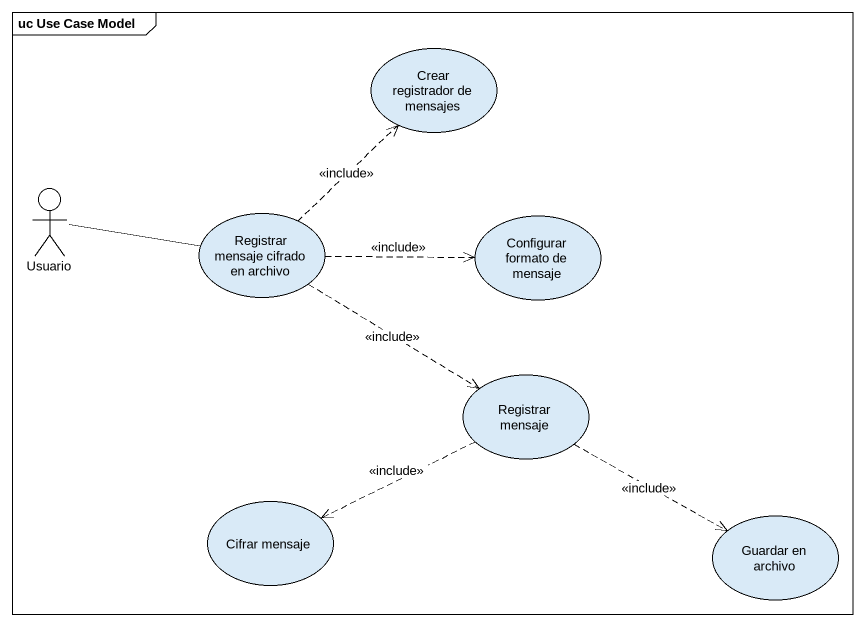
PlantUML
@startuml
mainframe uc Use Case Model
usecase "Crear registrador de mensajes" as Crear_registrador_de
actor Usuario
usecase "Registrar mensaje cifrado en archivo" as Registrar_mensaje_cifrado
usecase "Configurar formato de mensaje" as Configurar_formato_de
usecase "Registrar mensaje" as Registrar_mensaje
usecase "Cifrar mensaje" as Cifrar_mensaje
usecase "Guardar en archivo" as Guardar_en_archivo
Usuario -right- Registrar_mensaje_cifrado
Registrar_mensaje_cifrado .up.> Crear_registrador_de : <<include>>
Registrar_mensaje_cifrado .right.> Configurar_formato_de : <<include>>
Registrar_mensaje_cifrado ..> Registrar_mensaje : <<include>>
Registrar_mensaje .left.> Cifrar_mensaje : <<include>>
Registrar_mensaje .right.> Guardar_en_archivo : <<include>>
@enduml
